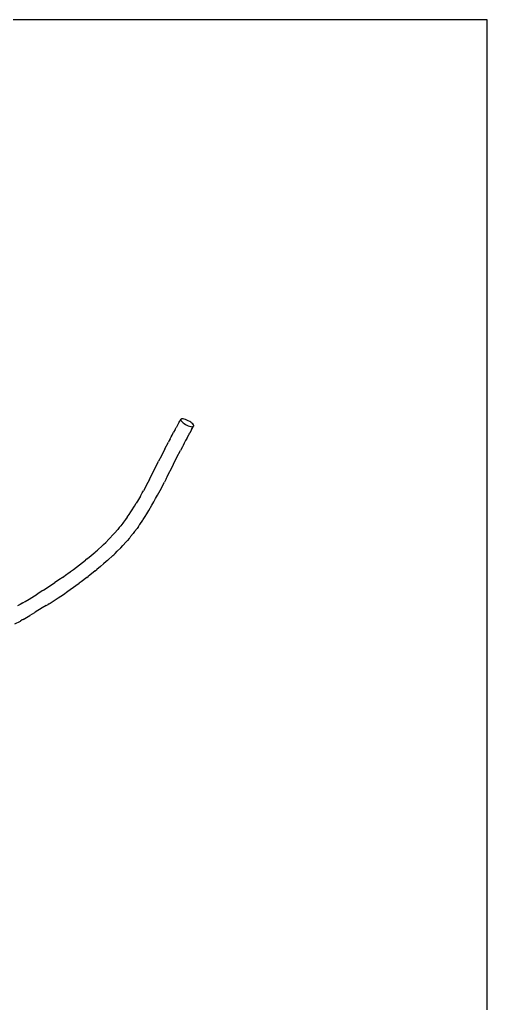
# Model space of a CAD drawing. Header units: millimetres. Extents: x -615 to -131, y -243 to 90.
# Drawn here: x -184.6 to -131.5, y -21.9 to 89.9 of the extents above; entities that cross this region are included whole.
import ezdxf

# ---------------------------------------------------------------- set-up
doc = ezdxf.new("R2010")
doc.units = ezdxf.units.MM
for name, color, linetype in [('BORDER', 7, 'Continuous'), ('HIDDEN', 8, 'Continuous'), ('VISIBLE', 7, 'Continuous')]:
    doc.layers.add(name, color=color, linetype=linetype)

msp = doc.modelspace()

# ---------------------------------------------------------------- linework, layer by layer
at = {"layer": 'BORDER'}
msp.add_lwpolyline([(-615.3, -243.41), (-131.5, -243.41), (-131.5, 89.89), (-615.3, 89.89)], close=True, dxfattribs=at)
at = {"layer": 'HIDDEN'}
for points in [[(-166.33, 44.47), (-166.34, 44.42)], [(-166.34, 44.42), (-166.32, 44.35)], [(-166.32, 44.35), (-166.27, 44.27)], [(-166.27, 44.27), (-166.19, 44.18)], [(-166.19, 44.18), (-166.14, 44.13)], [(-166.14, 44.13), (-166.08, 44.08)], [(-166.08, 44.08), (-165.95, 43.99)], [(-165.95, 43.99), (-165.8, 43.89)], [(-165.8, 43.89), (-165.64, 43.81)], [(-165.64, 43.81), (-165.48, 43.74)], [(-165.48, 43.74), (-165.33, 43.69)], [(-165.33, 43.69), (-165.19, 43.65)], [(-165.19, 43.65), (-165.06, 43.63)], [(-165.06, 43.63), (-164.97, 43.64)], [(-164.97, 43.64), (-164.9, 43.66)], [(-164.9, 43.66), (-164.87, 43.69)]]:
    msp.add_lwpolyline(points, dxfattribs=at)
at = {"layer": 'VISIBLE'}
for points in [[(-166.54, 44.09), (-166.82, 43.58)], [(-166.54, 44.09), (-166.51, 44.15)], [(-166.51, 44.15), (-166.44, 44.27)], [(-166.44, 44.27), (-166.33, 44.47)], [(-166.32, 44.48), (-166.33, 44.47)], [(-166.27, 44.51), (-166.32, 44.48)], [(-166.19, 44.53), (-166.27, 44.51)], [(-166.08, 44.52), (-166.19, 44.53)], [(-165.94, 44.49), (-166.08, 44.52)], [(-165.79, 44.45), (-165.94, 44.49)], [(-165.64, 44.38), (-165.79, 44.45)], [(-165.48, 44.31), (-165.64, 44.38)], [(-165.32, 44.22), (-165.48, 44.31)], [(-165.18, 44.13), (-165.32, 44.22)], [(-165.06, 44.03), (-165.18, 44.13)], [(-164.96, 43.94), (-165.06, 44.03)], [(-164.9, 43.85), (-164.96, 43.94)], [(-164.96, 43.53), (-164.87, 43.69)], [(-164.86, 43.77), (-164.9, 43.85)], [(-164.87, 43.69), (-164.86, 43.71)], [(-164.86, 43.71), (-164.86, 43.77)], [(-167.41, 42.48), (-167.31, 42.67)], [(-167.31, 42.67), (-167.15, 42.99)], [(-166.96, 43.32), (-167.15, 42.99)], [(-166.96, 43.32), (-166.85, 43.53)], [(-166.85, 43.53), (-166.83, 43.56)], [(-166.83, 43.56), (-166.82, 43.58)], [(-165.66, 42.27), (-165.38, 42.79)], [(-165.38, 42.79), (-165.32, 42.9)], [(-165.1, 43.29), (-165.32, 42.9)], [(-165.1, 43.29), (-165.03, 43.41)], [(-165.03, 43.41), (-164.96, 43.53)], [(-168.13, 41.11), (-167.73, 41.88)], [(-167.64, 42.06), (-167.73, 41.88)], [(-167.54, 42.25), (-167.64, 42.06)], [(-167.54, 42.25), (-167.41, 42.48)], [(-166.08, 41.48), (-166.15, 41.34)], [(-165.94, 41.75), (-166.08, 41.48)], [(-165.78, 42.04), (-165.94, 41.75)], [(-165.66, 42.27), (-165.78, 42.04)], [(-168.53, 40.32), (-168.85, 39.69)], [(-168.13, 41.11), (-168.53, 40.32)], [(-166.77, 40.15), (-166.37, 40.91)], [(-166.15, 41.34), (-166.37, 40.91)], [(-169.9, 37.64), (-168.85, 39.69)], [(-167.4, 38.89), (-167.16, 39.37)], [(-167.16, 39.37), (-166.77, 40.15)], [(-167.9, 37.92), (-167.72, 38.28)], [(-167.72, 38.28), (-167.4, 38.89)], [(-170.09, 37.27), (-170.58, 36.35)], [(-169.9, 37.64), (-170.09, 37.27)], [(-168.69, 36.39), (-168.2, 37.33)], [(-168.01, 37.7), (-168.2, 37.33)], [(-168.01, 37.7), (-167.9, 37.92)], [(-170.93, 35.73), (-170.88, 35.81)], [(-170.88, 35.81), (-170.76, 36.03)], [(-170.76, 36.03), (-170.71, 36.12)], [(-170.71, 36.12), (-170.58, 36.35)], [(-169.19, 35.46), (-168.97, 35.86)], [(-168.97, 35.86), (-168.69, 36.39)], [(-171.61, 34.58), (-171.4, 34.92)], [(-171.26, 35.16), (-171.4, 34.92)], [(-170.93, 35.73), (-171.26, 35.16)], [(-169.96, 34.12), (-169.62, 34.7)], [(-169.62, 34.7), (-169.41, 35.07)], [(-169.41, 35.07), (-169.19, 35.46)], [(-172.43, 33.34), (-172.21, 33.65)], [(-172.21, 33.65), (-172.02, 33.94)], [(-172.02, 33.94), (-171.93, 34.07)], [(-171.93, 34.07), (-171.61, 34.58)], [(-170.4, 33.41), (-170.2, 33.72)], [(-170.2, 33.72), (-169.96, 34.12)], [(-172.92, 32.66), (-173.15, 32.37)], [(-172.83, 32.79), (-172.92, 32.66)], [(-172.61, 33.09), (-172.83, 32.79)], [(-172.43, 33.34), (-172.61, 33.09)], [(-171.15, 32.28), (-171.05, 32.43)], [(-170.99, 32.52), (-171.05, 32.43)], [(-170.99, 32.52), (-170.66, 33)], [(-170.66, 33), (-170.62, 33.06)], [(-170.62, 33.06), (-170.53, 33.21)], [(-170.53, 33.21), (-170.4, 33.41)], [(-174.05, 31.32), (-174.38, 30.96)], [(-173.87, 31.52), (-174.05, 31.32)], [(-173.87, 31.52), (-173.49, 31.95)], [(-173.32, 32.15), (-173.49, 31.95)], [(-173.32, 32.15), (-173.15, 32.37)], [(-171.75, 31.48), (-172.03, 31.13)], [(-171.58, 31.7), (-171.75, 31.48)], [(-171.3, 32.07), (-171.58, 31.7)], [(-171.15, 32.28), (-171.3, 32.07)], [(-175.27, 30.09), (-175.16, 30.19)], [(-175.11, 30.25), (-175.16, 30.19)], [(-175.11, 30.25), (-174.86, 30.48)], [(-174.86, 30.48), (-174.51, 30.83)], [(-174.51, 30.83), (-174.38, 30.96)], [(-172.92, 30.11), (-172.53, 30.54)], [(-172.53, 30.54), (-172.39, 30.7)], [(-172.21, 30.91), (-172.39, 30.7)], [(-172.14, 31), (-172.21, 30.91)], [(-172.03, 31.13), (-172.14, 31)], [(-176.75, 28.79), (-176.07, 29.37)], [(-176.07, 29.37), (-175.97, 29.45)], [(-175.97, 29.45), (-175.8, 29.6)], [(-175.8, 29.6), (-175.76, 29.64)], [(-175.27, 30.09), (-175.76, 29.64)], [(-173.96, 29.06), (-173.8, 29.22)], [(-173.8, 29.22), (-173.55, 29.46)], [(-173.55, 29.46), (-173.16, 29.86)], [(-173.16, 29.86), (-172.92, 30.11)], [(-178.54, 27.4), (-177.17, 28.45)], [(-176.95, 28.63), (-177.17, 28.45)], [(-176.95, 28.63), (-176.75, 28.79)], [(-175.11, 28.02), (-175.44, 27.74)], [(-174.8, 28.29), (-175.11, 28.02)], [(-174.67, 28.41), (-174.8, 28.29)], [(-174.67, 28.41), (-174.61, 28.46)], [(-174.61, 28.46), (-174.04, 28.98)], [(-174.04, 28.98), (-173.96, 29.06)], [(-179.79, 26.5), (-179.28, 26.86)], [(-179.28, 26.86), (-179.18, 26.94)], [(-179.18, 26.94), (-178.9, 27.13)], [(-178.86, 27.16), (-178.9, 27.13)], [(-178.86, 27.16), (-178.54, 27.4)], [(-176.05, 27.24), (-176.68, 26.74)], [(-176.05, 27.24), (-175.87, 27.38)], [(-175.44, 27.74), (-175.87, 27.38)], [(-181.93, 25.05), (-180.64, 25.91)], [(-180.02, 26.34), (-180.64, 25.91)], [(-179.79, 26.5), (-180.02, 26.34)], [(-178.9, 25.11), (-177.89, 25.83)], [(-177.67, 25.99), (-177.89, 25.83)], [(-177.02, 26.48), (-177.67, 25.99)], [(-177.02, 26.48), (-176.85, 26.6)], [(-176.68, 26.74), (-176.85, 26.6)], [(-183.57, 24.03), (-182.65, 24.6)], [(-182.34, 24.79), (-182.65, 24.6)], [(-182.08, 24.96), (-182.34, 24.79)], [(-181.93, 25.05), (-182.08, 24.96)], [(-179.68, 24.57), (-179.16, 24.92)], [(-179.16, 24.92), (-178.9, 25.11)], [(-184.3, 23.6), (-184.59, 23.42)], [(-184.3, 23.6), (-184.03, 23.76)], [(-184.03, 23.76), (-183.57, 24.03)], [(-181.31, 23.49), (-181.41, 23.43)], [(-181.31, 23.49), (-180.38, 24.1)], [(-180.38, 24.1), (-180.28, 24.17)], [(-180.28, 24.17), (-179.68, 24.57)], [(-184.59, 23.42), (-184.9, 23.25)], [(-182.95, 22.48), (-183.47, 22.17)], [(-182.95, 22.48), (-182.87, 22.53)], [(-182.07, 23.02), (-182.87, 22.53)], [(-181.62, 23.29), (-182.07, 23.02)], [(-181.62, 23.29), (-181.41, 23.43)], [(-185.18, 21.2), (-184.56, 21.54)], [(-184.35, 21.66), (-184.56, 21.54)], [(-184.23, 21.73), (-184.35, 21.66)], [(-184.23, 21.73), (-183.47, 22.17)]]:
    msp.add_lwpolyline(points, dxfattribs=at)

doc.saveas('drawing.dxf')
